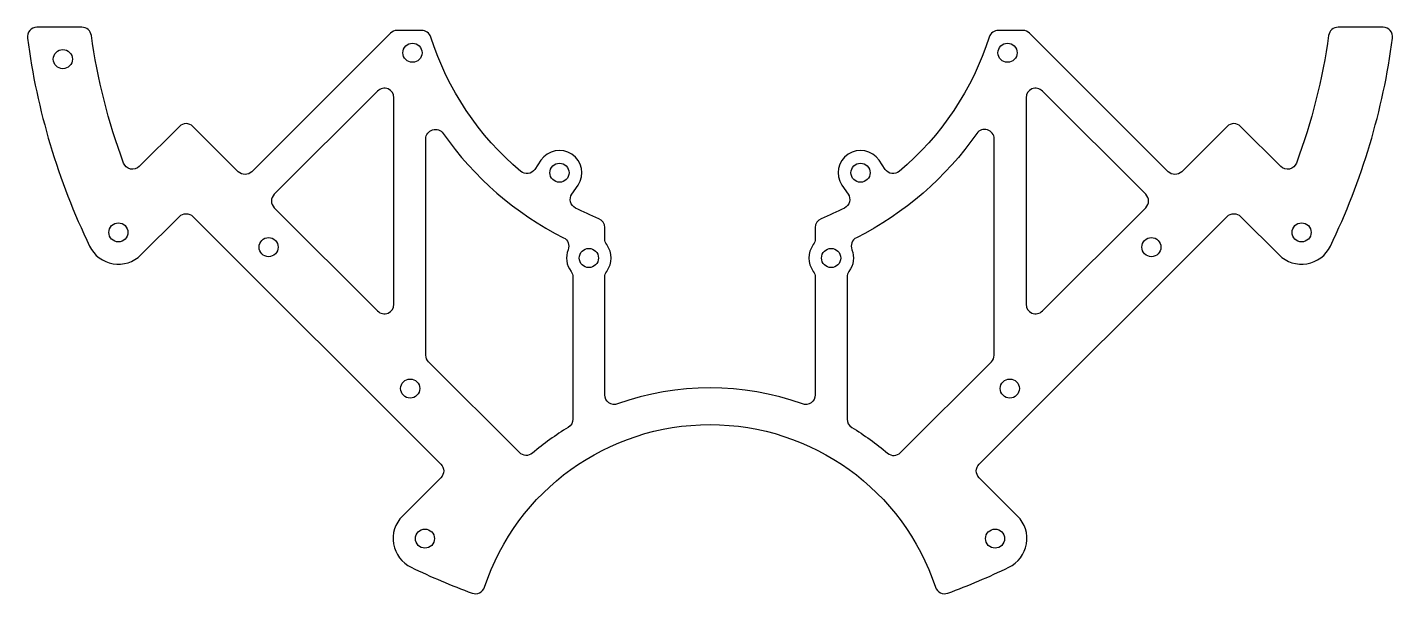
# Model space of a CAD drawing. Header units: millimetres. Extents: x -107 to 107, y -101 to -12.
import ezdxf

# ---------------------------------------------------------------- set-up
doc = ezdxf.new("R2010")
doc.units = ezdxf.units.MM
doc.layers.get('0').update_dxf_attribs({"linetype": 'CONTINUOUS'})

msp = doc.modelspace()

# ---------------------------------------------------------------- linework, layer by layer
for points in [[(-16.5, -43.96, 0.30445), (-17.43, -42.57, -0.021952), (-21.1, -40.88, -0.447591), (-21.66, -38.71), (-20.7, -37.28, 1), (-26.52, -33.39), (-27.48, -34.82, -0.447591), (-29.69, -35.13, -0.140651), (-43.8, -14.04, 0.32601), (-45.23, -13), (-49.07, -13, 0.198912), (-50.13, -13.44), (-71.87, -35.18, -0.414214), (-73.99, -35.18), (-81.11, -28.07, 0.414214), (-83.23, -28.07), (-89.51, -34.36, -0.547569), (-91.98, -33.82, -0.05283), (-97.03, -13.79, 0.373444), (-98.51, -12.5), (-105.58, -12.5, 0.453377), (-107.06, -14.2, 0.079455), (-97.3, -46.88, 0.516551), (-89.26, -48.24), (-83.23, -42.21, -0.414214), (-81.11, -42.21), (-42.21, -81.11, -0.414214), (-42.21, -83.23), (-48.24, -89.26, 0.516551), (-46.88, -97.3, 0.024088), (-37.3, -101.35, 0.423797), (-35.36, -100.42, -0.722051), (35.36, -100.42, 0.423797), (37.3, -101.35, 0.024088), (46.88, -97.3, 0.516551), (48.24, -89.26), (42.21, -83.23, -0.414214), (42.21, -81.11), (81.11, -42.21, -0.414214), (83.23, -42.21), (89.26, -48.24, 0.516551), (97.3, -46.88, 0.079455), (107.06, -14.2, 0.453377), (105.58, -12.5), (98.51, -12.5, 0.373444), (97.03, -13.79, -0.05283), (91.98, -33.82, -0.547569), (89.51, -34.36), (83.23, -28.07, 0.414214), (81.11, -28.07), (73.99, -35.18, -0.414214), (71.87, -35.18), (50.13, -13.44, 0.198912), (49.07, -13), (45.23, -13, 0.32601), (43.8, -14.04, -0.140651), (29.69, -35.13, -0.447591), (27.48, -34.82), (26.52, -33.39, 1), (20.7, -37.28), (21.66, -38.71, -0.447591), (21.1, -40.88, -0.021952), (17.43, -42.57, 0.30445), (16.5, -43.96), (16.5, -45.73, -0.162278), (16.2, -46.63, 0.333333), (16.2, -50.83, -0.162278), (16.5, -51.73), (16.5, -70.24, -0.518899), (14.49, -71.65, 0.17362), (-14.49, -71.65, -0.518899), (-16.5, -70.24), (-16.5, -51.73, -0.162278), (-16.2, -50.83, 0.333333), (-16.2, -46.63, -0.162278), (-16.5, -45.73)], [(-68.34, -38.72, 0.414214), (-68.34, -40.84), (-52.13, -57.05, 0.668179), (-49.57, -55.99), (-49.57, -23.57, 0.668179), (-52.13, -22.51)], [(49.57, -55.99, 0.668179), (52.13, -57.05), (68.34, -40.84, 0.414214), (68.34, -38.72), (52.13, -22.51, 0.668179), (49.57, -23.57)], [(-22.22, -75.33, 0.040369), (-27.85, -79.38, -0.39073), (-29.88, -79.29), (-44.13, -65.05, -0.198912), (-44.57, -63.99), (-44.57, -30.02, -0.734032), (-41.84, -29.17, 0.124359), (-22.97, -45.54, -0.389188), (-22.25, -47.43, 0.261858), (-21.8, -50.83, -0.162278), (-21.5, -51.73), (-21.5, -74.04, -0.262711)], [(21.5, -74.04, 0.262711), (22.22, -75.33, -0.040369), (27.85, -79.38, 0.39073), (29.88, -79.29), (44.13, -65.05, 0.198912), (44.57, -63.99), (44.57, -30.02, 0.734032), (41.84, -29.17, -0.124359), (22.97, -45.54, 0.389188), (22.25, -47.43, -0.261858), (21.8, -50.83, 0.162278), (21.5, -51.73)]]:
    msp.add_lwpolyline(points, format="xyb", close=True)
for centre in [(-101.5, -17.5), (-46.67, -16.5), (46.67, -16.5), (-23.61, -35.34), (23.61, -35.34), (-92.79, -44.71), (92.79, -44.71), (-69.23, -47.02), (69.23, -47.02), (-19, -48.73), (19, -48.73), (-47.02, -69.23), (47.02, -69.23), (-44.71, -92.79), (44.71, -92.79)]:
    msp.add_circle(centre, 1.5)

doc.saveas('drawing.dxf')
